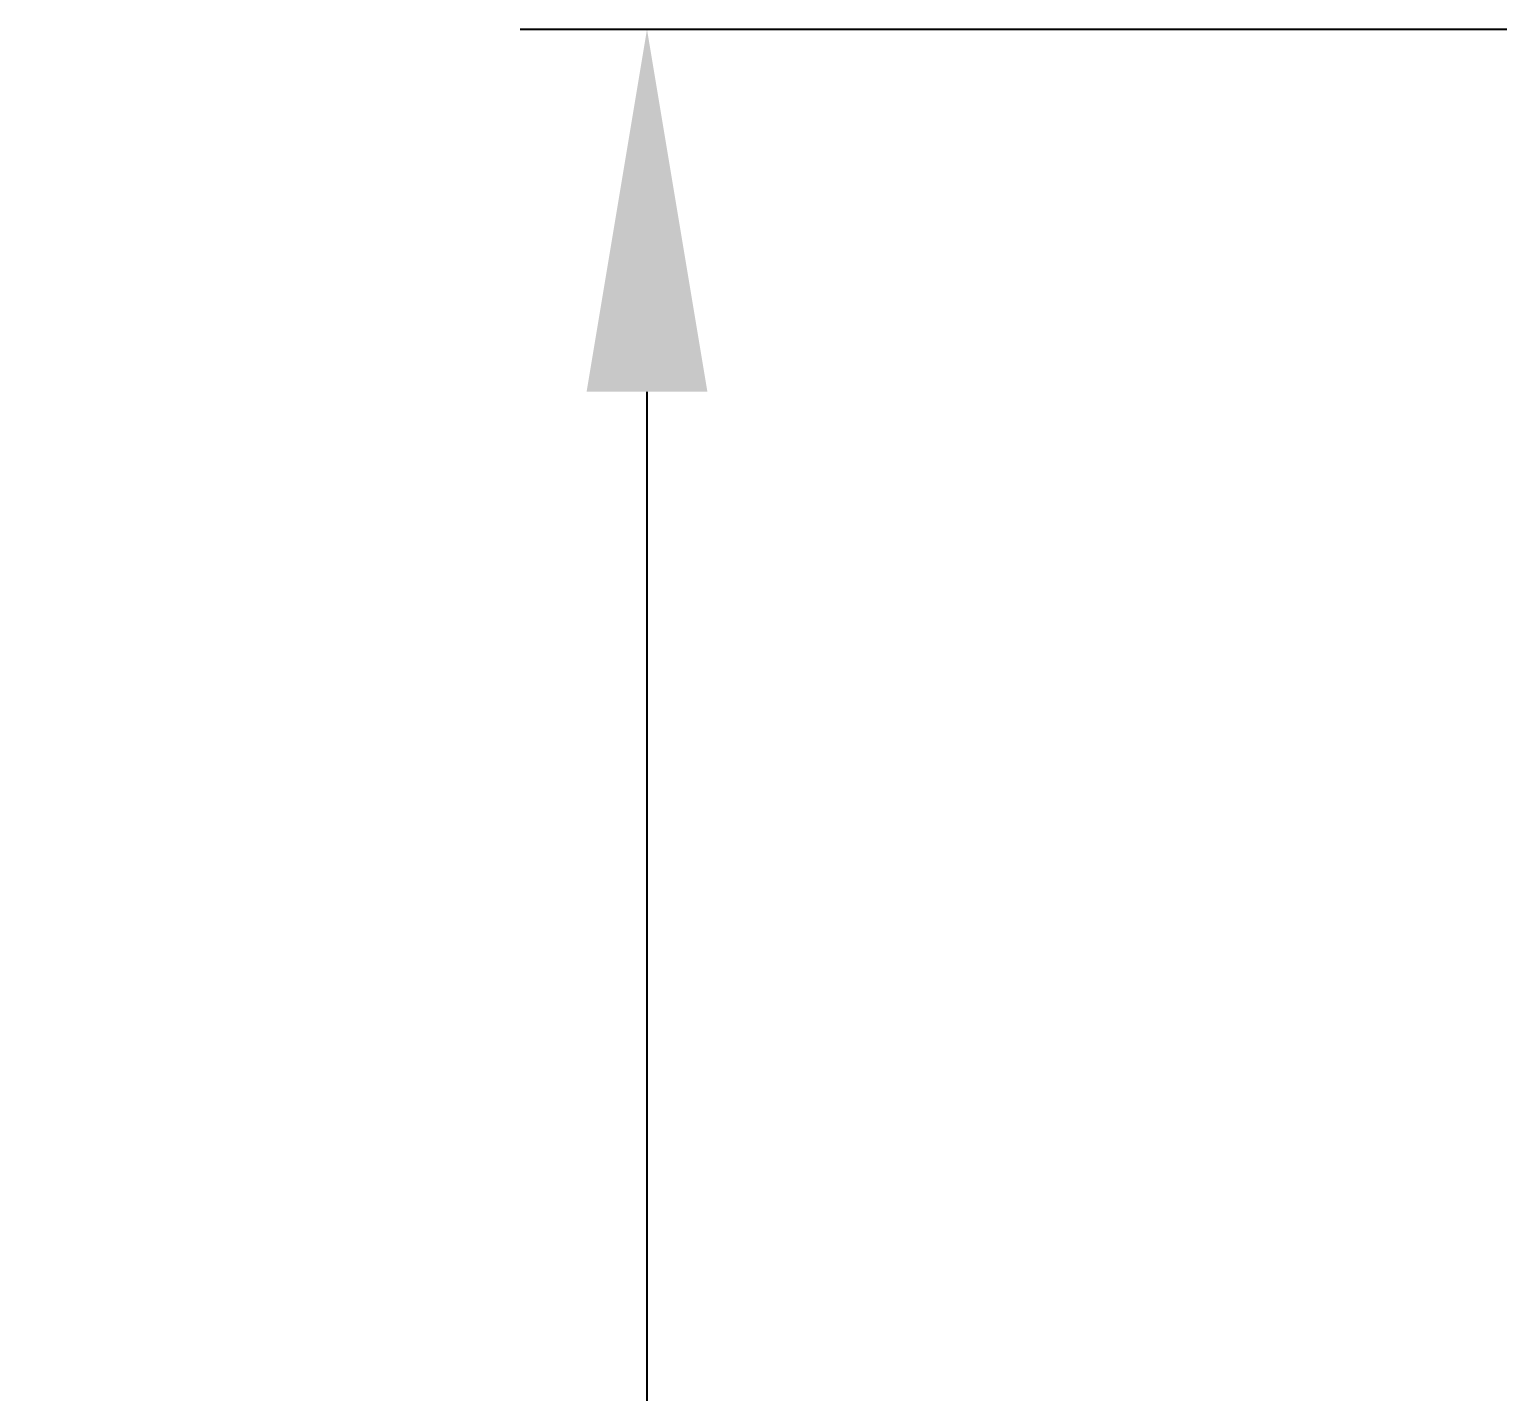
# Model space of a CAD drawing. Header units: millimetres. Extents: x 4900 to 5740, y 840 to 1434.
# Drawn here: x 5114.39 to 5138.69, y 1158.83 to 1181.38 of the extents above; entities that cross this region are included whole.
import ezdxf

# ---------------------------------------------------------------- set-up
doc = ezdxf.new("R2010")
doc.units = ezdxf.units.MM
doc.layers.add('DIM', color=3, linetype='Continuous')
doc.styles.get("Standard").update_dxf_attribs({"font": 'arial.ttf'})
doc.dimstyles.new('사본 ISO-25', dxfattribs={"dimtxt": 7, "dimasz": 7, "dimexe": 2.1, "dimexo": 2.1, "dimgap": 2, "dimtad": 1, "dimtih": 1, "dimtoh": 1, "dimdec": 1, "dimdsep": 46, "dimtxsty": 'Standard', "dimcen": 0, "dimclrd": 3, "dimclre": 3, "dimclrt": 4, "dimazin": 2, "dimtp": 0.1, "dimtm": 0.1, "dimtfac": 0.714286, "dimtdec": 1, "dimtmove": 0, "dimatfit": 3, "dimfxl": 1, "dimarcsym": 0})

# ---------------------------------------------------------------- blocks, each defined once
blk = doc.blocks.new('*D78')
at = {"layer": 'DIM', "color": 3, "lineweight": -2, "transparency": 16777216}
for p, q in [((5156.795, 1181.379), (5122.511, 1181.379)), ((5124.611, 1175.379), (5124.611, 1131.068)), ((5124.611, 1076.631), (5124.611, 1120.941)), ((5250.777, 1070.631), (5122.511, 1070.631))]:
    blk.add_line(p, q, dxfattribs=at)
at = {"layer": 'DIM', "color": 3, "transparency": 16777216}
for points in [[(5123.611, 1175.379), (5125.611, 1175.379), (5124.611, 1181.379)], [(5123.611, 1076.631), (5125.611, 1076.631), (5124.611, 1070.631)]]:
    blk.add_solid(points, dxfattribs=at)
at = {"layer": 'DIM', "color": 4, "transparency": 16777216, "insert": (5124.611, 1126.005), "char_height": 6, "attachment_point": 5}
blk.add_mtext('110.7', dxfattribs=at)

msp = doc.modelspace()

# ---------------------------------------------------------------- dimensions: what is measured, and where the dimension line sits
at = {"layer": 'DIM'}
dim = msp.add_linear_dim(base=(5124.611, 1181.379), p1=(5252.877, 1070.631), p2=(5158.895, 1181.379), angle=90, dimstyle='사본 ISO-25', override={"dimtxt": 6, "dimasz": 6, "dimtad": 0}, dxfattribs=at)
dim.commit()
dim.dimension.update_dxf_attribs({"geometry": '*D78', "text_midpoint": (5124.611, 1126.005)})

doc.saveas('drawing.dxf')
